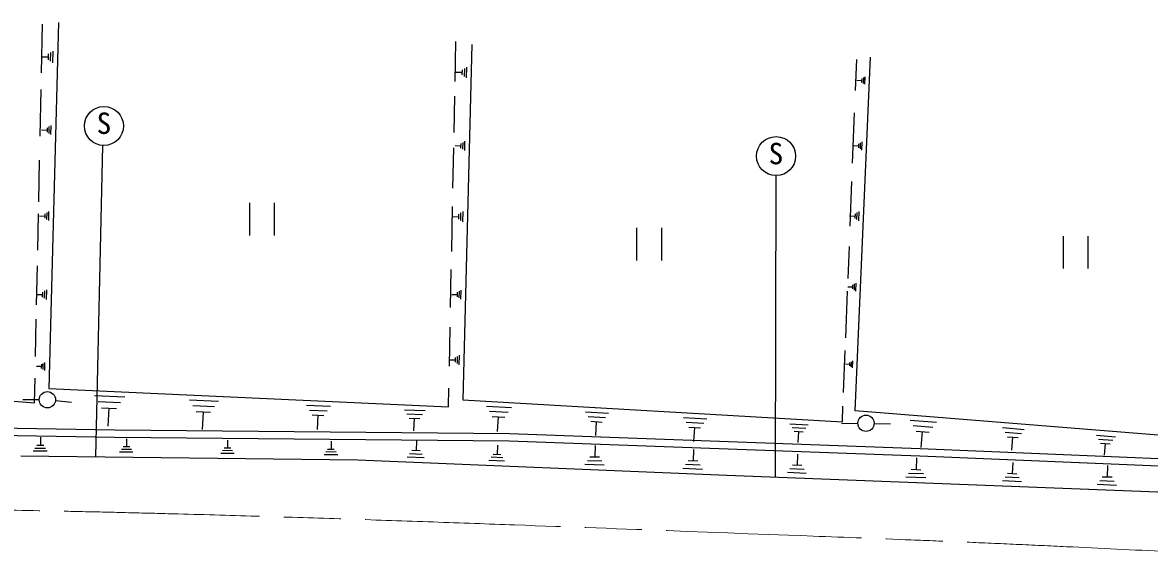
# Model space of a CAD drawing. Units: millimetres, scale not verified. Extents: x 40000 to 680000, y 20000 to 380000.
# Drawn here: x 395395 to 464628, y 284280 to 316873 of the extents above; entities that cross this region are included whole.
import ezdxf
from ezdxf.enums import TextEntityAlignment as Align

# ---------------------------------------------------------------- set-up
doc = ezdxf.new("R2010")
doc.units = ezdxf.units.MM
doc.header["$LTSCALE"] = 1000
doc.linetypes.add('CHAIN', pattern=[18.5, 12, -1.5, 3.5, -1.5])
for name, color, linetype, lineweight in [('M-BGD', 7, 'Continuous', 25), ('M-BMK', 2, 'CHAIN', 13), ('M-STR-STRC', 7, 'Continuous', 25)]:
    doc.layers.add(name, color=color, linetype=linetype, lineweight=lineweight)
doc.styles.add('ＭＳ ゴシック', font='')
doc.styles.get('ＭＳ ゴシック').set_extended_font_data('MS Gothic')

msp = doc.modelspace()

# ---------------------------------------------------------------- linework, layer by layer
at = {"layer": 'M-BGD'}
for p, q in [((396560, 313772), (396623, 316775)), ((397602, 316873), (397015, 294370)), ((397110, 315022), (397100, 314492)), ((397250, 315102), (397240, 314402)), ((421964, 313255), (422012, 315699)), ((422999, 315516), (422446, 293674)), ((396540, 314772), (396970, 314762)), ((396970, 314942), (396960, 314582)), ((446547, 292991), (447488, 314734)), ((446570, 312684), (446646, 314595)), ((422000, 313822), (422400, 313812)), ((422400, 313972), (422390, 313652)), ((422540, 314052), (422520, 313562)), ((422670, 314132), (422650, 313472)), ((446660, 313322), (446950, 313312)), ((446950, 313422), (446940, 313192)), ((447050, 313482), (447030, 313132)), ((447140, 313532), (447120, 313072)), ((396478, 309879), (396539, 312754)), ((421903, 310107), (421947, 312348)), ((446393, 308228), (446515, 311311)), ((396570, 310272), (396910, 310262)), ((396910, 310402), (396900, 310122)), ((397020, 310472), (397010, 310052)), ((397130, 310532), (397120, 309982)), ((422440, 309502), (422430, 309082)), ((422550, 309572), (422540, 309002)), ((446960, 309532), (446940, 309032)), ((421836, 306691), (421884, 309166)), ((421970, 309302), (422320, 309292)), ((422320, 309432), (422310, 309152)), ((446450, 309302), (446760, 309292)), ((446760, 309412), (446750, 309162)), ((446860, 309472), (446850, 309102)), ((396393, 305841), (396447, 308399)), ((446239, 304344), (446348, 307087)), ((409350, 303779), (409350, 305779)), ((410850, 305779), (410850, 303779)), ((421759, 302798), (421813, 305550)), ((396331, 302877), (396378, 305111)), ((396430, 304982), (396770, 304972)), ((396770, 305112), (396760, 304832)), ((396890, 305182), (396870, 304762)), ((397000, 305242), (396980, 304692)), ((421800, 304942), (422180, 304932)), ((422180, 305092), (422180, 304772)), ((422310, 305172), (422310, 304692)), ((422440, 305242), (422430, 304612)), ((446190, 304982), (446540, 304972)), ((446540, 305112), (446530, 304822)), ((446660, 305182), (446640, 304752)), ((446780, 305242), (446750, 304672)), ((433143, 302244), (433143, 304244)), ((434643, 304244), (434643, 302244)), ((459340, 301742), (459340, 303742)), ((460840, 303742), (460840, 301742)), ((446111, 301124), (446190, 303104)), ((396260, 299508), (396311, 301916)), ((421692, 299351), (421738, 301693)), ((446090, 300622), (446390, 300612)), ((446390, 300732), (446380, 300492)), ((446490, 300792), (446480, 300422)), ((446590, 300842), (446570, 300352)), ((396250, 300152), (396620, 300142)), ((396620, 300292), (396610, 299992)), ((396750, 300372), (396730, 299912)), ((396870, 300442), (396850, 299832)), ((421760, 300152), (422100, 300142)), ((422100, 300282), (422090, 300002)), ((422210, 300352), (422200, 299932)), ((422320, 300412), (422310, 299862)), ((445966, 297474), (446081, 300351)), ((396194, 296342), (396242, 298635)), ((421621, 295733), (421668, 298147)), ((422100, 296342), (422090, 295902)), ((422220, 296412), (422200, 295822)), ((445834, 294127), (445936, 296702)), ((396250, 295732), (396550, 295732)), ((396550, 295852), (396540, 295602)), ((396650, 295912), (396640, 295542)), ((396750, 295962), (396740, 295472)), ((421630, 296132), (421980, 296132)), ((421980, 296272), (421980, 295982)), ((445950, 295872), (446210, 295862)), ((446210, 295962), (446200, 295752)), ((446300, 296012), (446280, 295702)), ((446380, 296062), (446360, 295642)), ((372213, 295251), (396134, 293490)), ((396134, 293490), (396166, 295004)), ((397015, 294370), (421572, 293245)), ((421572, 293245), (421594, 294393)), ((396420, 293672), (395420, 293672)), ((397420, 293622), (398410, 293522)), ((399820, 293942), (401670, 293862)), ((400040, 293562), (401420, 293502)), ((405650, 293672), (407430, 293592)), ((422446, 293674), (445762, 292311)), ((400250, 293182), (401170, 293142)), ((400660, 292052), (400710, 293162)), ((405860, 293312), (407190, 293252)), ((406060, 292942), (406950, 292902)), ((406460, 291852), (406510, 292922)), ((412850, 293342), (414310, 293272)), ((413020, 293042), (414110, 292992)), ((418860, 293062), (420140, 293012)), ((423900, 293282), (425430, 293202)), ((424080, 292972), (425230, 292912)), ((429990, 292932), (431400, 292852)), ((445762, 292311), (445800, 293288)), ((471064, 291010), (446547, 292991)), ((413190, 292742), (413910, 292712)), ((413510, 291852), (413550, 292732)), ((419010, 292802), (419970, 292762)), ((419150, 292542), (419800, 292512)), ((419440, 291752), (419480, 292532)), ((424250, 292652), (425020, 292612)), ((424580, 291712), (424640, 292632)), ((430150, 292642), (431210, 292582)), ((430310, 292352), (431010, 292302)), ((430610, 291482), (430660, 292332)), ((436010, 292582), (437440, 292502)), ((436170, 292292), (437250, 292232)), ((442540, 292202), (443670, 292132)), ((446710, 292212), (445710, 292182)), ((447710, 292212), (448710, 292192)), ((449930, 292422), (451550, 292292)), ((401064, 291347), (381077, 291707)), ((401070, 291797), (381084, 292157)), ((425304, 291582), (401070, 291797)), ((450547, 290647), (425304, 291582)), ((436330, 291992), (437050, 291952)), ((436640, 291112), (436690, 291972)), ((442670, 291972), (443520, 291922)), ((442800, 291732), (443360, 291702)), ((443040, 291042), (443080, 291722)), ((450110, 292082), (451320, 291982)), ((450290, 291742), (451090, 291672)), ((450610, 290742), (450690, 291712)), ((455610, 291962), (456940, 291852)), ((455760, 291682), (456760, 291602)), ((461370, 291492), (462540, 291402)), ((396700, 290852), (396270, 290852)), ((396490, 291372), (396490, 290852)), ((425293, 291132), (401064, 291347)), ((401980, 290772), (401570, 290782)), ((401780, 291272), (401780, 290782)), ((407990, 291192), (407990, 290702)), ((414350, 291122), (414350, 290622)), ((419590, 291152), (419570, 290532)), ((424570, 290872), (424550, 290302)), ((450529, 290197), (425293, 291132)), ((430580, 290852), (430550, 290142)), ((455900, 291402), (456570, 291342)), ((456170, 290572), (456240, 291372)), ((461500, 291252), (462380, 291182)), ((461620, 291002), (462210, 290952)), ((461860, 290272), (461920, 290982)), ((395285, 290218), (415988, 289970)), ((396910, 290502), (396050, 290512)), ((396810, 290682), (396160, 290682)), ((402180, 290442), (401360, 290452)), ((402080, 290612), (401470, 290622)), ((408390, 290362), (407570, 290372)), ((408290, 290532), (407680, 290542)), ((408190, 290692), (407780, 290702)), ((414760, 290282), (413920, 290292)), ((414660, 290452), (414030, 290462)), ((414550, 290622), (414140, 290622)), ((420060, 290102), (419030, 290142)), ((419940, 290312), (419170, 290342)), ((419820, 290522), (419310, 290542)), ((424900, 290102), (424180, 290132)), ((424780, 290292), (424310, 290312)), ((430850, 290132), (430250, 290152)), ((436620, 290622), (436590, 289902)), ((443010, 290322), (442980, 289632)), ((450320, 290092), (450290, 289372)), ((472961, 289262), (450529, 290197)), ((472979, 289712), (450547, 290647)), ((415988, 289970), (438672, 289029)), ((425010, 289902), (424050, 289942)), ((431120, 289642), (429940, 289692)), ((430990, 289892), (430100, 289922)), ((437170, 289392), (435970, 289442)), ((437030, 289642), (436130, 289682)), ((436890, 289892), (436290, 289912)), ((443410, 289382), (442540, 289422)), ((443270, 289622), (442690, 289642)), ((456230, 289812), (456200, 289122)), ((462060, 289632), (462030, 288912)), ((438672, 289029), (469429, 287840)), ((443540, 289142), (442390, 289192)), ((450880, 288862), (449670, 288902)), ((450740, 289112), (449830, 289142)), ((450590, 289352), (449990, 289382)), ((456630, 288872), (455760, 288912)), ((456490, 289102), (455910, 289132)), ((462330, 288902), (461730, 288922)), ((456760, 288632), (455610, 288682)), ((462610, 288402), (461410, 288452)), ((462470, 288652), (461570, 288692))]:
    msp.add_line(p, q, dxfattribs=at)
for centre in [(396922, 293672), (447214, 292226)]:
    msp.add_circle(centre, 500, dxfattribs=at)
at = {"layer": 'M-BMK'}
msp.add_open_spline([(379462, 287134), (387002, 287022), (394542, 286909), (402081, 286724), (408900, 286557), (415719, 286331), (422536, 286087), (429178, 285849), (435819, 285594), (442460, 285343), (446481, 285191), (450501, 285039), (454521, 284865), (458630, 284686), (462739, 284483), (466847, 284280)], degree=3, knots=[0, 0, 0, 0, 1, 1, 1, 2, 2, 2, 3, 3, 3, 4, 4, 4, 5, 5, 5, 5], dxfattribs=at)
at = {"layer": 'M-STR-STRC'}
for p, q in [((400310, 309312), (399869, 290163)), ((441680, 307456), (441635, 288914))]:
    msp.add_line(p, q, dxfattribs=at)
for centre in [(400392, 310509), (441692, 308656)]:
    msp.add_circle(centre, 1200, dxfattribs=at)

# ---------------------------------------------------------------- texts
at = {"layer": 'M-STR-STRC', "style": 'ＭＳ ゴシック'}
for p in [(399946, 309624), (441230, 307758)]:
    msp.add_text('S', height=1320, dxfattribs=at).set_placement(p, align=Align.BOTTOM_LEFT)

doc.saveas('drawing.dxf')
